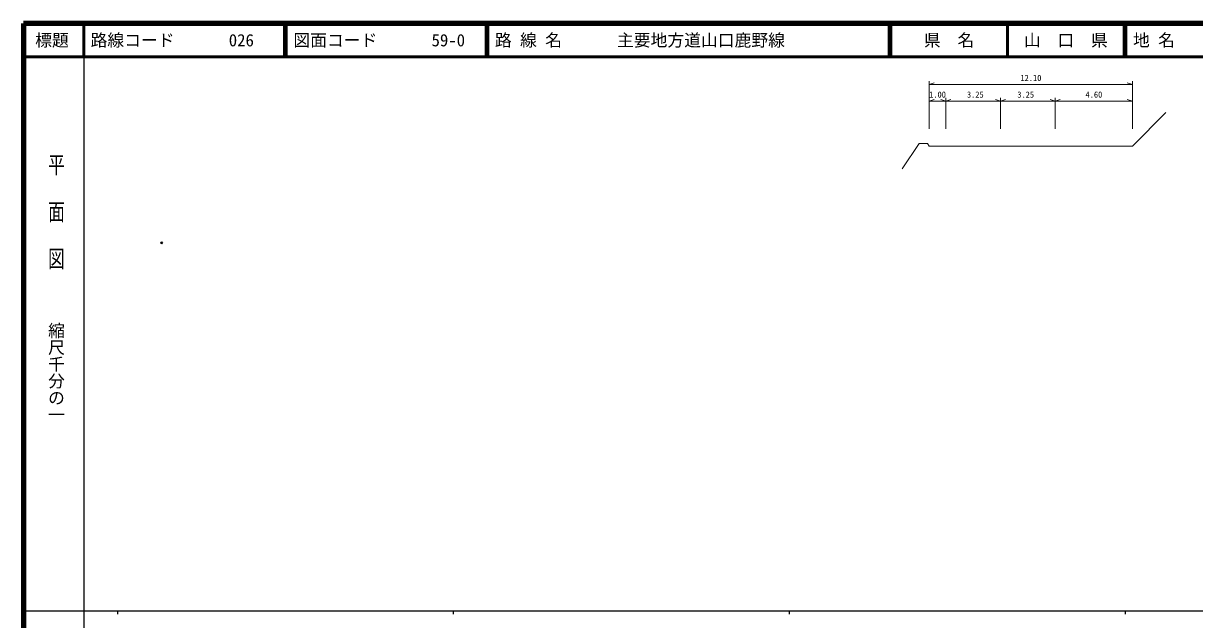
# Model space of a CAD drawing. Units: millimetres on the paper, with parts at other scales. Extents: x 40 to 680, y 20 to 380.
# Drawn here: x 40 to 388.7, y 202.4 to 380 of the extents above; entities that cross this region are included whole.
import ezdxf
from ezdxf.enums import TextEntityAlignment as Align

# ---------------------------------------------------------------- set-up
doc = ezdxf.new("R2010")
doc.units = ezdxf.units.MM
doc.header["$PDMODE"] = 32
doc.header["$PDSIZE"] = 0.5
for name, color, linetype, lineweight in [('M-BGD', 7, 'Continuous', 13), ('M-TTL', 2, 'Continuous', 140), ('M-TTL-BAND', 7, 'Continuous', 25), ('M-TTL-LINE', 7, 'Continuous', 50)]:
    doc.layers.add(name, color=color, linetype=linetype, lineweight=lineweight)
doc.layers.add('M-OTRS', color=6, linetype='Continuous')
doc.layers.add('M-TTL-TXT', color=7, linetype='Continuous')
doc.styles.add('@ＭＳ ゴシック', font='')
doc.styles.add('ＭＳ ゴシック', font='')
doc.styles.get('@ＭＳ ゴシック').set_extended_font_data('@MS Gothic')
doc.styles.get('ＭＳ ゴシック').set_extended_font_data('MS Gothic')

msp = doc.modelspace()

# ---------------------------------------------------------------- linework, layer by layer
at = {"layer": 'M-BGD'}
for p, q in [((309.683, 348.575), (309.683, 362.794)), ((370.183, 348.575), (370.183, 362.794)), ((309.683, 361.794), (311.183, 362.294)), ((309.683, 361.794), (370.183, 361.794)), ((370.183, 361.794), (368.683, 362.294)), ((309.683, 348.575), (309.683, 357.842)), ((309.683, 356.842), (311.183, 357.342)), ((309.683, 356.842), (314.683, 356.842)), ((314.683, 356.842), (313.183, 357.342)), ((314.683, 348.575), (314.683, 357.842)), ((314.683, 356.842), (316.183, 357.342)), ((314.683, 356.842), (330.933, 356.842)), ((330.933, 356.842), (329.433, 357.342)), ((330.933, 348.575), (330.933, 357.842)), ((330.933, 356.842), (332.433, 357.342)), ((330.933, 356.842), (347.183, 356.842)), ((347.183, 356.842), (345.683, 357.342)), ((347.183, 348.575), (347.183, 357.842)), ((347.183, 356.842), (348.683, 357.342)), ((347.183, 356.842), (370.183, 356.842)), ((370.183, 356.842), (368.683, 357.342)), ((370.183, 348.575), (370.183, 357.842)), ((370.183, 343.447), (380.183, 353.447)), ((306.683, 344.197), (301.683, 336.697)), ((306.683, 344.197), (309.183, 344.197)), ((309.183, 344.197), (309.683, 343.447)), ((309.683, 343.447), (314.683, 343.447)), ((314.683, 343.447), (330.933, 343.447)), ((330.933, 343.447), (347.183, 343.447)), ((347.183, 343.447), (370.183, 343.447))]:
    msp.add_line(p, q, dxfattribs=at)
at = {"layer": 'M-OTRS'}
msp.add_point((81.18, 314.637), dxfattribs=at)
at = {"layer": 'M-TTL'}
for p, q in [((40, 380), (40, 20)), ((680, 380), (40, 380))]:
    msp.add_line(p, q, dxfattribs=at)
at = {"layer": 'M-TTL-BAND'}
for p, q in [((58, 370), (58, 20)), ((40, 205), (579, 205)), ((68, 205), (68, 204)), ((168, 205), (168, 204)), ((268, 205), (268, 204)), ((368, 205), (368, 204))]:
    msp.add_line(p, q, dxfattribs=at)
at = {"layer": 'M-TTL-LINE'}
for p, q in [((58, 380), (58, 370)), ((117.75, 380), (117.75, 370)), ((118.25, 380), (118.25, 370)), ((177.75, 380), (177.75, 370)), ((178.25, 380), (178.25, 370)), ((297.75, 380), (297.75, 370)), ((298.25, 380), (298.25, 370)), ((333, 380), (333, 370)), ((367.75, 380), (367.75, 370)), ((368.25, 380), (368.25, 370)), ((40, 370), (680, 370))]:
    msp.add_line(p, q, dxfattribs=at)

# ---------------------------------------------------------------- texts
at = {"layer": 'M-BGD', "style": 'ＭＳ ゴシック'}
for s, p in [('12.10', (339.988, 362.294)), ('1.00', (312.182, 357.342)), ('3.25', (323.433, 357.342)), ('3.25', (338.433, 357.342)), ('4.60', (358.738, 357.342))]:
    msp.add_text(s, height=1.833, dxfattribs=at).set_placement(p, align=Align.BOTTOM_CENTER)
at = {"layer": 'M-TTL-BAND', "style": '@ＭＳ ゴシック', "width": 1.4}
msp.add_text('平  面  図', height=3.666, rotation=270, dxfattribs=at).set_placement((49.777, 306.475), align=Align.MIDDLE_RIGHT)
at = {"layer": 'M-TTL-BAND', "style": '@ＭＳ ゴシック'}
msp.add_text('縮尺千分の一', height=3.666, rotation=270, dxfattribs=at).set_placement((49.777, 261.03), align=Align.MIDDLE_RIGHT)
at = {"layer": 'M-TTL-TXT', "style": 'ＭＳ ゴシック'}
for s, p in [('標題', (48.5, 375)), ('県\u3000名', (315.625, 375)), ('山\u3000口\u3000県', (350.375, 375))]:
    msp.add_text(s, height=3.666, dxfattribs=at).set_placement(p, align=Align.MIDDLE_CENTER)
for s, p in [('路線コード', (60, 375)), ('026', (101.142, 375)), ('図面コード', (120.38, 375)), ('59-0', (161.521, 375)), ('路 線 名', (180.38, 375)), ('主要地方道山口鹿野線', (216.734, 375)), ('地 名', (370.38, 375))]:
    msp.add_text(s, height=3.666, dxfattribs=at).set_placement(p, align=Align.MIDDLE_LEFT)

doc.saveas('drawing.dxf')
